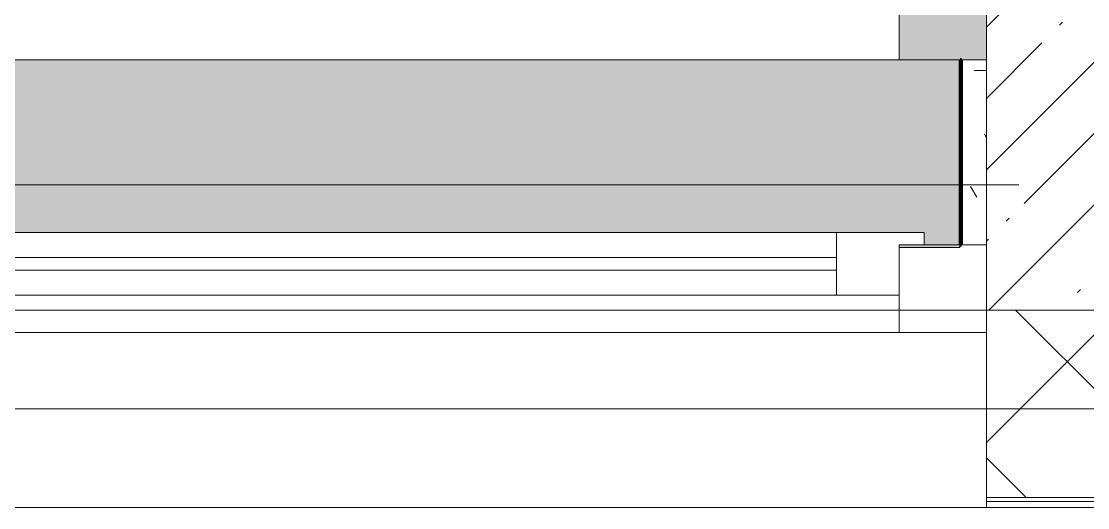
# Model space of a CAD drawing. Header units: millimetres. Extents: x -5426 to 189269, y -8553 to 29000.
# Drawn here: x 28437 to 29291, y -258 to 131 of the extents above; entities that cross this region are included whole.
import ezdxf

# ---------------------------------------------------------------- set-up
doc = ezdxf.new("R2010")
doc.units = ezdxf.units.MM
doc.linetypes.add('Осевая', pattern=[3175, 635, -476.25, 1587.5, -476.25])
for name, color, linetype, lineweight in [('A-GLAZ', 7, 'Continuous', 9), ('A-GLAZ-1', 7, 'Continuous', 13), ('A-WALL', 7, 'Continuous', 9), ('I-WALL', 7, 'Continuous', 9), ('S-COLS', 7, 'Continuous', 9), ('Оси-2', 7, 'Осевая', 9)]:
    doc.layers.add(name, color=color, linetype=linetype, lineweight=lineweight)
for name, color, linetype, lineweight, true_color in [('A-WALL-1', 7, 'Continuous', 9, 0xc0c0c0), ('I-WALL-17', 7, 'Continuous', 80, 0xffd2ff), ('I-WALL-3', 7, 'Continuous', 9, 0xc0c0c0), ('S-WALL-ANLY', 7, 'Continuous', 13, 0x008040), ('S-WALL-ANLY-1', 7, 'Continuous', 5, 0x008040), ('Знаки-2', 9, 'Continuous', 9, 0x808080), ('Знаки-5', 7, 'Continuous', 9, 0xaba79f), ('Знаки-8', 7, 'Continuous', 9, 0xd1cabb)]:
    doc.layers.add(name, color=color, linetype=linetype, lineweight=lineweight, true_color=true_color)
doc.layers.add('Знаки-4', color=7, linetype='Continuous', lineweight=9, transparency=0.5)
pattern_1 = [(0, (0, 0), (121.92, 30.48), [10.058, -81.382, 10.058, -81.382, -487.68]), (0, (0, 0), (121.92, 30.48), [-182.88, 10.058, -172.822, 10.058, -81.382, -213.36]), (0, (0, 0), (121.92, 30.48), [-457.2, 10.058, -50.902, 10.058, -142.342]), (120, (45.72, 15.24), (-87.356454, 90.345817), [10.058, -81.382, 10.058, -81.382, -487.68]), (120, (45.72, 15.24), (-87.356454, 90.345817), [-182.88, 10.058, -172.822, 10.058, -81.382, -213.36]), (120, (45.72, 15.24), (-87.356454, 90.345817), [-457.2, 10.058, -50.902, 10.058, -142.342]), (240, (60.96, 76.2), (-34.563546, -120.825817), [10.058, -81.382, 10.058, -81.382, -487.68]), (240, (60.96, 76.2), (-34.563546, -120.825817), [-182.88, 10.058, -172.822, 10.058, -81.382, -213.36]), (240, (60.96, 76.2), (-34.563546, -120.825817), [-457.2, 10.058, -50.902, 10.058, -142.342])]

# ---------------------------------------------------------------- blocks, each defined once
blk = doc.blocks.new('BSC_Колонна _Прямоугольная - 600х600-V2-План отделки стен 3 этажа в осях 1-12')
at = {"layer": 'S-COLS'}
h = blk.add_hatch(dxfattribs=at)
h.set_pattern_fill('FP_4', color=256, style=0, pattern_type=2)
h.set_pattern_definition([(45, (-29509.74, -200), (-57.02463, 57.02463), []), (45, (-29452.72, -200), (-57.02463, 57.02463), [100.806, -20.161, 3.353, -16.808])])
h.paths.add_polyline_path([(-27.42, -300), (300, -300), (300, 300), (-300, 300), (-300, -300)])
for p, q in [((300, 300), (-300, 300)), ((-300, 300), (-300, -300)), ((300, -300), (300, 300)), ((-300, -300), (300, -300))]:
    blk.add_line(p, q, dxfattribs=at)
blk = doc.blocks.new('120_Окно_СКБ_2Ст - 120_Окно_СКБ_2Ст 2800х2500_створка_-22445922-План отделки стен 3 этажа в осях 1-12')
at = {"layer": 'A-GLAZ'}
for p, q in [((1400, -57), (-1400, -57)), ((-1280, -107), (450, -107)), ((450, -117), (-1280, -117)), ((-1380, -127), (-1378.59, -127)), ((-1378.59, -127), (-1350, -127))]:
    blk.add_line(p, q, dxfattribs=at)
at = {"layer": 'A-GLAZ-1'}
for p, q in [((-1400, -127), (-1400, -57)), ((-1400, -57), (-1330, -57)), ((-1330, -57), (-1330, -127)), ((500, -87), (-1330, -87)), ((-1330, -87), (-1330, -127)), ((-1280, -137), (-1280, -87)), ((-1330, -127), (-1400, -127)), ((-1330, -127), (-1350, -127)), ((-1350, -127), (-1350, -137)), ((-1350, -137), (520, -137)), ((520, -137), (-1350, -137))]:
    blk.add_line(p, q, dxfattribs=at)
blk = doc.blocks.new('Зашивка радиатора_ с перфорацией М4 - Зашивка радиатора_ с перфорацией М4-30943701-План отделки стен 3 этажа в осях 1-12')
at = {"layer": 'Знаки-4'}
h = blk.add_hatch(color=256, dxfattribs=at)
h.paths.add_polyline_path([(2278.59, 380), (2278.59, 378), (2298.59, 378), (2298.59, 368), (1498.59, 368), (1498.59, 378), (1518.59, 378), (1518.59, 380), (1448.59, 380), (1448.59, 378), (1468.59, 378), (1468.23, 368), (-401.41, 368), (-401.41, 378), (-381.41, 378), (-381.41, 380), (-430, 380), (-430, 230), (2328.59, 230), (2328.59, 378), (2330, 378), (2330, 380), (2298.59, 380)])
h.paths.add_polyline_path([(2330, 190), (-430, 190), (-430, 180), (2330, 180), (2330, 188.28)])
at = {"layer": 'Знаки-2'}
for p, q in [((-381.41, 380), (-430, 380)), ((-430, 380), (-430, 230))]:
    blk.add_line(p, q, dxfattribs=at)
at = {"layer": 'Знаки-5'}
for p, q in [((-430, 230), (-430, 380)), ((-430, 380), (-381.41, 380))]:
    blk.add_line(p, q, dxfattribs=at)

msp = doc.modelspace()

# ---------------------------------------------------------------- hatches: boundary and pattern name
at = {"layer": 'A-WALL'}
h = msp.add_hatch(dxfattribs=at)
h.set_pattern_fill('FP_11', color=256, style=0, pattern_type=2)
h.set_pattern_definition([(45, (0, 0), (-70.71068, 70.71068), []), (135, (0, 0), (-70.71068, -70.71068), [])])
h.paths.add_polyline_path([(35970, -250), (36523, -250), (36523, -100), (35970, -100), (35970, -216.78)])
h.paths.add_polyline_path([(33870, -250), (33870, -100), (33010, -100), (33010, -250), (33501.38, -250)])
h.paths.add_polyline_path([(32039.9, -250), (32110, -250), (32110, -100), (30882.83, -100), (30882.83, -250), (31309.16, -250)])
h.paths.add_polyline_path([(38987.65, -250), (38987.65, -100), (37423, -100), (37423, -250), (38616.55, -250)])
h.paths.add_polyline_path([(29982.83, -250), (29982.83, -100), (29209.74, -100), (29209.74, -250), (29847.69, -250)])
h.paths.add_polyline_path([(21809.57, -250), (22710, -250), (22710, -100), (21610, -100), (21610, -250)])
h.paths.add_polyline_path([(26194, -250), (26409.74, -250), (26409.74, -100), (24810, -100), (24810, -250), (25463.26, -250)])
h.paths.add_polyline_path([(15610, -250), (15610, -100), (14860, -100), (14860, -250), (15232.93, -250)])
h.paths.add_polyline_path([(12760, -250), (12760, -100), (12010, -100), (12010, -250), (12309.97, -250)])
h.paths.add_polyline_path([(20710, -250), (20710, -100), (19360, -100), (19360, -250), (20348.09, -250)])
h.paths.add_polyline_path([(16510, -250), (17260, -250), (17260, -100), (16510, -100), (16510, -216.78)])
h.paths.add_polyline_path([(8259.74, -250), (8259.74, -100), (6830, -100), (6830, -250), (7925.55, -250)])
h.paths.add_polyline_path([(11110, -250), (11110, -100), (10359.74, -100), (10359.74, -250), (10848.5, -250)])
h.paths.add_polyline_path([(3730, -250), (3730, -100), (-260, -100), (-260, -250), (3541.12, -250)])
at = {"layer": 'I-WALL'}
h = msp.add_hatch(dxfattribs=at)
h.set_pattern_fill('FP_36', color=256, style=0, pattern_type=2)
h.set_pattern_definition(pattern_1)
h.paths.add_polyline_path([(26429.74, 100), (26429.74, 140), (26180, 140), (26180, 100), (26409.74, 100)])
h.paths.add_polyline_path([(29139.74, 100), (29209.74, 100), (29209.74, 140), (29139.74, 140)])
h = msp.add_hatch(dxfattribs=at)
h.set_pattern_fill('FP_36', color=256, style=0, pattern_type=2)
h.set_pattern_definition(pattern_1)
h.paths.add_polyline_path([(29189.74, -48), (29209.74, -48), (29209.74, 100), (29189.74, 100), (29189.74, 22.22)])

# ---------------------------------------------------------------- linework, layer by layer
at = {"layer": 'A-WALL'}
for p, q in [((29209.74, -250), (29982.83, -250)), ((29209.74, -253), (29982.83, -253))]:
    msp.add_line(p, q, dxfattribs=at)
at = {"layer": 'A-WALL-1'}
for p, q in [((29209.74, -100), (29209.74, -258)), ((12010, -258), (29982.83, -258))]:
    msp.add_line(p, q, dxfattribs=at)
at = {"layer": 'I-WALL-17'}
for p, q in [((29189.74, 100), (29188.74, 100)), ((29188.74, 100), (29188.74, -48)), ((29189.74, -48), (29189.74, 100)), ((29188.74, -48), (29189.74, -48))]:
    msp.add_line(p, q, dxfattribs=at)
at = {"layer": 'I-WALL-3'}
for p, q in [((29139.74, 140), (29139.74, 100)), ((29209.74, 100), (26409.74, 100)), ((29189.74, -48), (29209.74, -48)), ((29209.74, -100), (26409.74, -100))]:
    msp.add_line(p, q, dxfattribs=at)
at = {"layer": 'S-WALL-ANLY'}
for p, q in [((29209.74, -179), (26409.74, -179)), ((26409.74, -179), (29209.74, -179))]:
    msp.add_line(p, q, dxfattribs=at)
at = {"layer": 'S-WALL-ANLY-1'}
msp.add_line((29209.74, -179), (29982.83, -179), dxfattribs=at)
at = {"layer": 'Оси-2'}
msp.add_line((-2038.22, 0), (36260, 0), dxfattribs=at)

# ---------------------------------------------------------------- block references
at = {"layer": 'A-GLAZ', "rotation": 180}
msp.add_blockref('120_Окно_СКБ_2Ст - 120_Окно_СКБ_2Ст 2800х2500_створка_-22445922-План отделки стен 3 этажа в осях 1-12', (27809.74, -175), dxfattribs=at)
at = {"layer": 'S-COLS'}
msp.add_blockref('BSC_Колонна _Прямоугольная - 600х600-V2-План отделки стен 3 этажа в осях 1-12', (29509.74, 200), dxfattribs=at)
at = {"layer": 'Знаки-8', "rotation": 180}
msp.add_blockref('Зашивка радиатора_ с перфорацией М4 - Зашивка радиатора_ с перфорацией М4-30943701-План отделки стен 3 этажа в осях 1-12', (28758.33, 330), dxfattribs=at)

doc.saveas('drawing.dxf')
